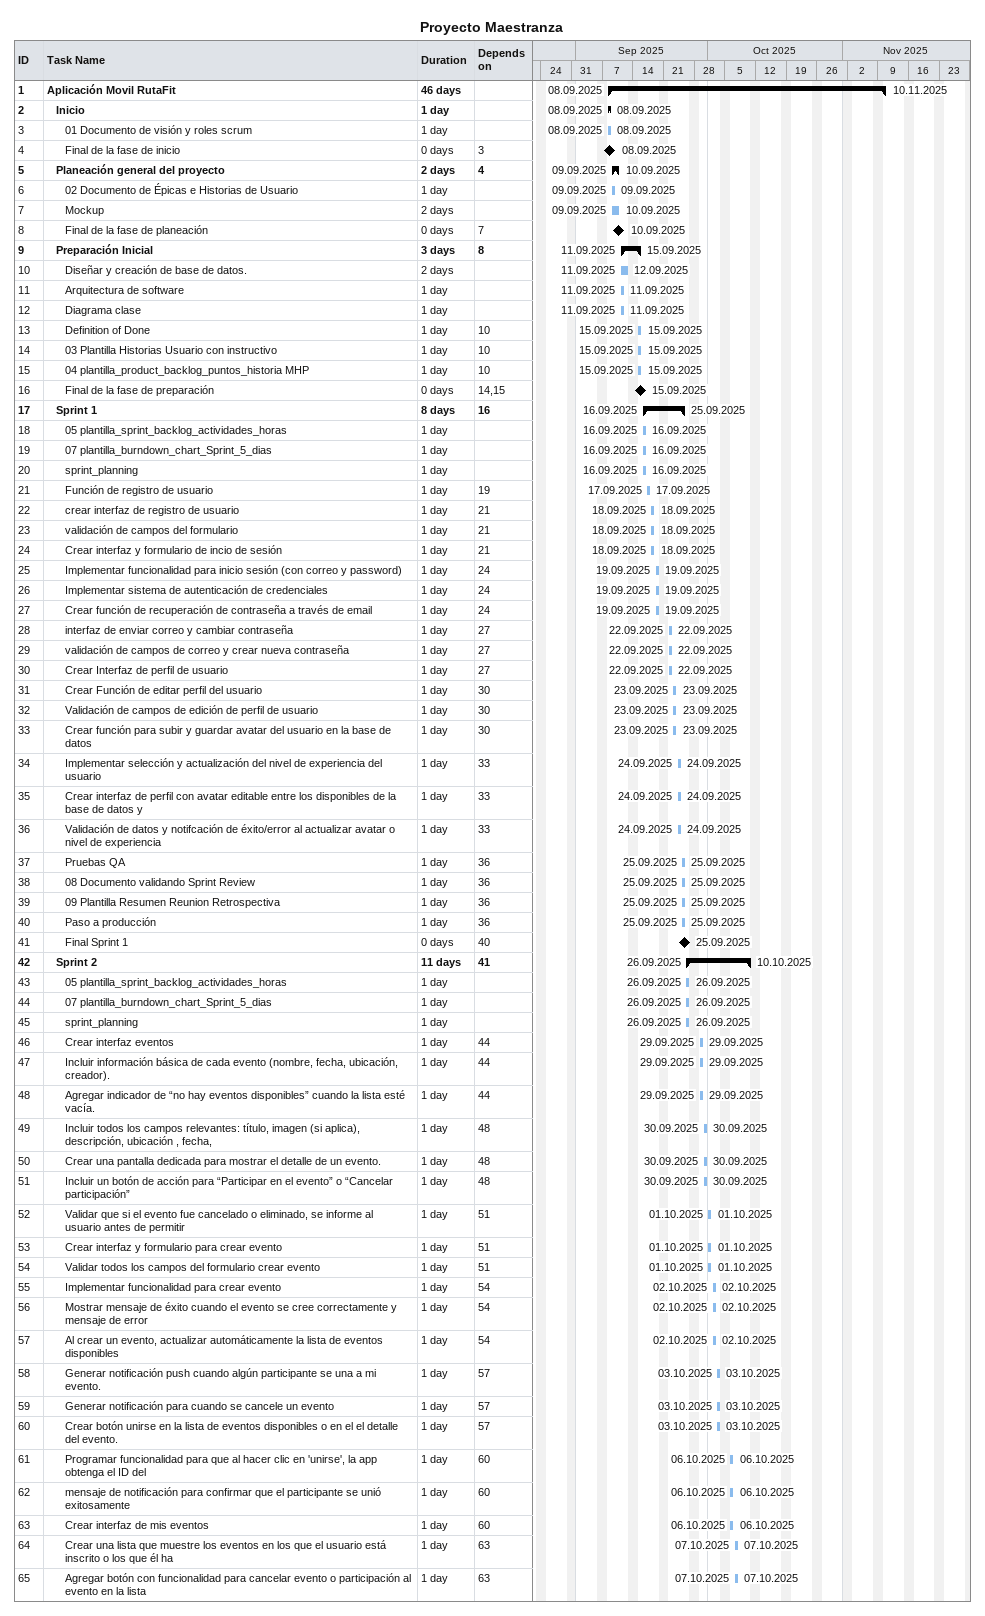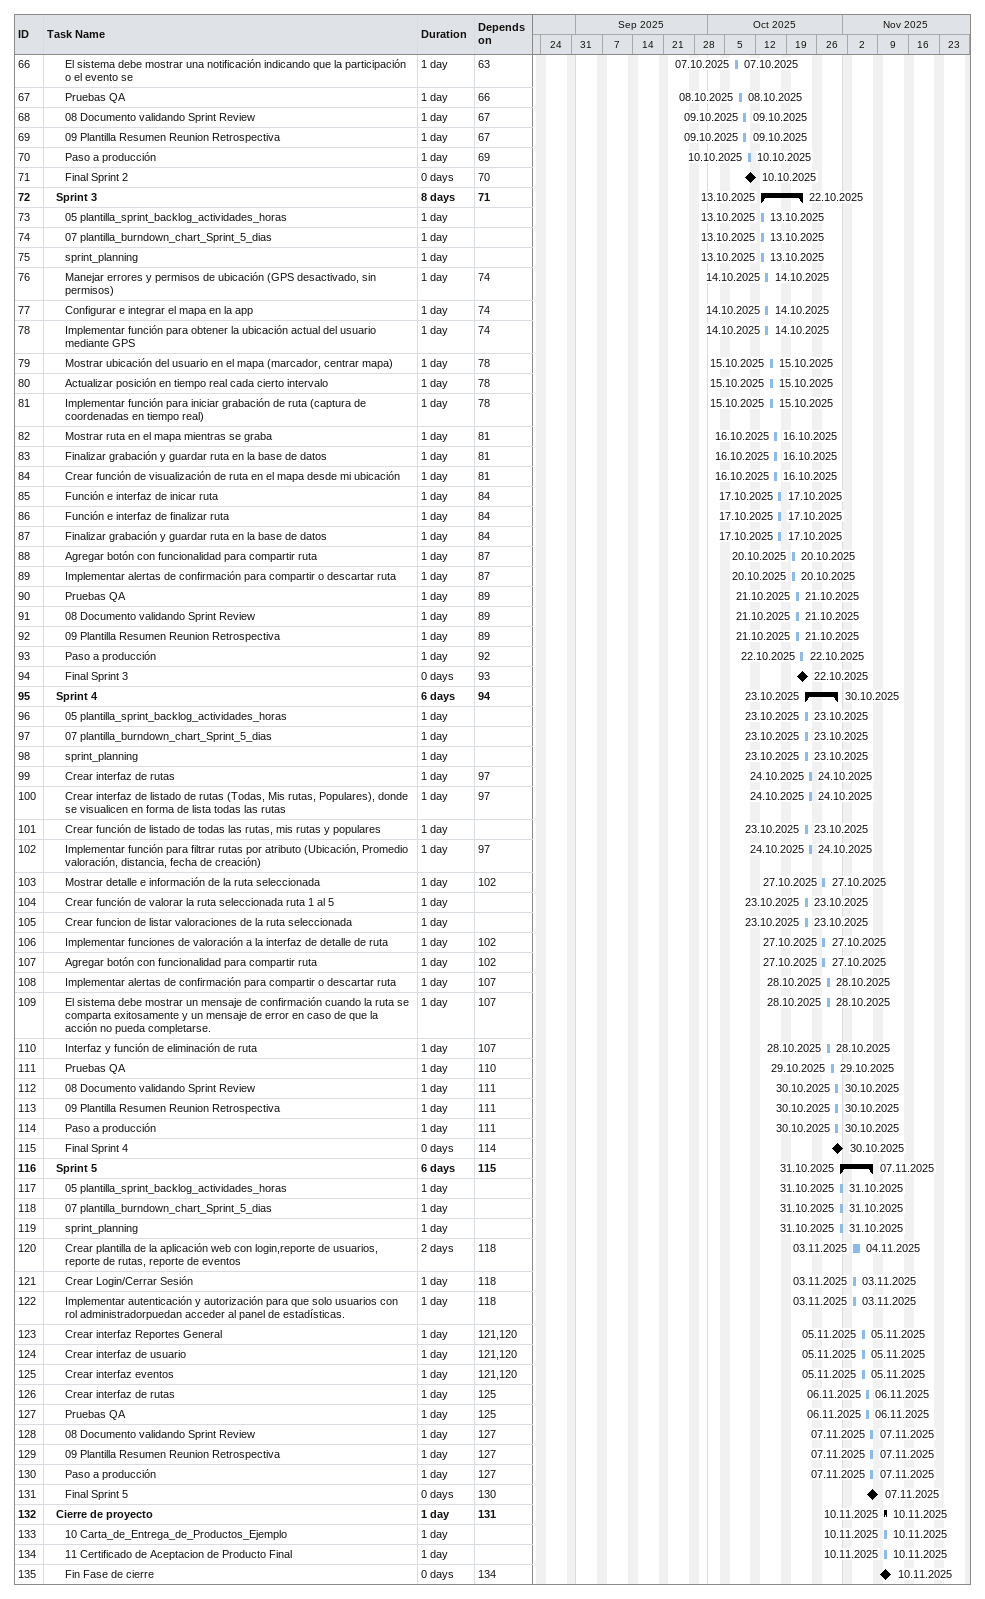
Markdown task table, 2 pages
Proyecto Maestranza

| ID | Level | Task | Duration | Start | Finish | Predecessors |
|---|---|---|---|---|---|---|
| 1 | 1 | **Aplicación Movil RutaFit** | 46d | 2025-09-08 | 2025-11-10 |  |
| 2 | 2 | **Inicio** | 1d | 2025-09-08 | 2025-09-08 |  |
| 3 | 3 | 01 Documento de visión y roles scrum | 1d | 2025-09-08 | 2025-09-08 |  |
| 4 | 3 | Final de la fase de inicio | 0d | 2025-09-08 | 2025-09-08 | 3 |
| 5 | 2 | **Planeación general del proyecto** | 2d | 2025-09-09 | 2025-09-10 | 4 |
| 6 | 3 | 02 Documento de Épicas e Historias de Usuario | 1d | 2025-09-09 | 2025-09-09 |  |
| 7 | 3 | Mockup | 2d | 2025-09-09 | 2025-09-10 |  |
| 8 | 3 | Final de la fase de planeación | 0d | 2025-09-10 | 2025-09-10 | 7 |
| 9 | 2 | **Preparación Inicial** | 3d | 2025-09-11 | 2025-09-15 | 8 |
| 10 | 3 | Diseñar y creación de base de datos. | 2d | 2025-09-11 | 2025-09-12 |  |
| 11 | 3 | Arquitectura de software | 1d | 2025-09-11 | 2025-09-11 |  |
| 12 | 3 | Diagrama clase | 1d | 2025-09-11 | 2025-09-11 |  |
| 13 | 3 | Definition of Done | 1d | 2025-09-15 | 2025-09-15 | 10 |
| 14 | 3 | 03 Plantilla Historias Usuario con instructivo | 1d | 2025-09-15 | 2025-09-15 | 10 |
| 15 | 3 | 04 plantilla_product_backlog_puntos_historia MHP | 1d | 2025-09-15 | 2025-09-15 | 10 |
| 16 | 3 | Final de la fase de preparación | 0d | 2025-09-15 | 2025-09-15 | 14, 15 |
| 17 | 2 | **Sprint 1** | 8d | 2025-09-16 | 2025-09-25 | 16 |
| 18 | 3 | 05 plantilla_sprint_backlog_actividades_horas | 1d | 2025-09-16 | 2025-09-16 |  |
| 19 | 3 | 07 plantilla_burndown_chart_Sprint_5_dias | 1d | 2025-09-16 | 2025-09-16 |  |
| 20 | 3 | sprint_planning | 1d | 2025-09-16 | 2025-09-16 |  |
| 21 | 3 | Función de registro de usuario | 1d | 2025-09-17 | 2025-09-17 | 19 |
| 22 | 3 | crear interfaz de registro de usuario | 1d | 2025-09-18 | 2025-09-18 | 21 |
| 23 | 3 | validación de campos del formulario | 1d | 2025-09-18 | 2025-09-18 | 21 |
| 24 | 3 | Crear interfaz y formulario de incio de sesión | 1d | 2025-09-18 | 2025-09-18 | 21 |
| 25 | 3 | Implementar funcionalidad para inicio sesión (con correo y password) | 1d | 2025-09-19 | 2025-09-19 | 24 |
| 26 | 3 | Implementar sistema de autenticación de credenciales | 1d | 2025-09-19 | 2025-09-19 | 24 |
| 27 | 3 | Crear función de recuperación de contraseña a través de email | 1d | 2025-09-19 | 2025-09-19 | 24 |
| 28 | 3 | interfaz de enviar correo y cambiar contraseña | 1d | 2025-09-22 | 2025-09-22 | 27 |
| 29 | 3 | validación de campos de correo y crear nueva contraseña | 1d | 2025-09-22 | 2025-09-22 | 27 |
| 30 | 3 | Crear Interfaz de perfil de usuario | 1d | 2025-09-22 | 2025-09-22 | 27 |
| 31 | 3 | Crear Función de editar perfil del usuario | 1d | 2025-09-23 | 2025-09-23 | 30 |
| 32 | 3 | Validación de campos de edición de perfil de usuario | 1d | 2025-09-23 | 2025-09-23 | 30 |
| 33 | 3 | Crear función para subir y guardar avatar del usuario en la base de datos | 1d | 2025-09-23 | 2025-09-23 | 30 |
| 34 | 3 | Implementar selección y actualización del nivel de experiencia del usuario | 1d | 2025-09-24 | 2025-09-24 | 33 |
| 35 | 3 | Crear interfaz de perfil con avatar editable entre los disponibles de la base de datos y | 1d | 2025-09-24 | 2025-09-24 | 33 |
| 36 | 3 | Validación de datos y notifcación de éxito/error al actualizar avatar o nivel de experiencia | 1d | 2025-09-24 | 2025-09-24 | 33 |
| 37 | 3 | Pruebas QA | 1d | 2025-09-25 | 2025-09-25 | 36 |
| 38 | 3 | 08 Documento validando Sprint Review | 1d | 2025-09-25 | 2025-09-25 | 36 |
| 39 | 3 | 09 Plantilla Resumen Reunion Retrospectiva | 1d | 2025-09-25 | 2025-09-25 | 36 |
| 40 | 3 | Paso a producción | 1d | 2025-09-25 | 2025-09-25 | 36 |
| 41 | 3 | Final Sprint 1 | 0d | 2025-09-25 | 2025-09-25 | 40 |
| 42 | 2 | **Sprint 2** | 11d | 2025-09-26 | 2025-10-10 | 41 |
| 43 | 3 | 05 plantilla_sprint_backlog_actividades_horas | 1d | 2025-09-26 | 2025-09-26 |  |
| 44 | 3 | 07 plantilla_burndown_chart_Sprint_5_dias | 1d | 2025-09-26 | 2025-09-26 |  |
| 45 | 3 | sprint_planning | 1d | 2025-09-26 | 2025-09-26 |  |
| 46 | 3 | Crear interfaz eventos | 1d | 2025-09-29 | 2025-09-29 | 44 |
| 47 | 3 | Incluir información básica de cada evento (nombre, fecha, ubicación, creador). | 1d | 2025-09-29 | 2025-09-29 | 44 |
| 48 | 3 | Agregar indicador de “no hay eventos disponibles” cuando la lista esté vacía. | 1d | 2025-09-29 | 2025-09-29 | 44 |
| 49 | 3 | Incluir todos los campos relevantes: título, imagen (si aplica), descripción, ubicación , fecha, | 1d | 2025-09-30 | 2025-09-30 | 48 |
| 50 | 3 | Crear una pantalla dedicada para mostrar el detalle de un evento. | 1d | 2025-09-30 | 2025-09-30 | 48 |
| 51 | 3 | Incluir un botón de acción para “Participar en el evento” o “Cancelar participación” | 1d | 2025-09-30 | 2025-09-30 | 48 |
| 52 | 3 | Validar que si el evento fue cancelado o eliminado, se informe al usuario antes de permitir | 1d | 2025-10-01 | 2025-10-01 | 51 |
| 53 | 3 | Crear interfaz y formulario para crear evento | 1d | 2025-10-01 | 2025-10-01 | 51 |
| 54 | 3 | Validar todos los campos del formulario crear evento | 1d | 2025-10-01 | 2025-10-01 | 51 |
| 55 | 3 | Implementar funcionalidad para crear evento | 1d | 2025-10-02 | 2025-10-02 | 54 |
| 56 | 3 | Mostrar mensaje de éxito cuando el evento se cree correctamente y mensaje de error | 1d | 2025-10-02 | 2025-10-02 | 54 |
| 57 | 3 | Al crear un evento, actualizar automáticamente la lista de eventos disponibles | 1d | 2025-10-02 | 2025-10-02 | 54 |
| 58 | 3 | Generar notificación push cuando algún participante se una a mi evento. | 1d | 2025-10-03 | 2025-10-03 | 57 |
| 59 | 3 | Generar notificación para cuando se cancele un evento | 1d | 2025-10-03 | 2025-10-03 | 57 |
| 60 | 3 | Crear botón unirse en la lista de eventos disponibles o en el el detalle del evento. | 1d | 2025-10-03 | 2025-10-03 | 57 |
| 61 | 3 | Programar funcionalidad para que al hacer clic en 'unirse', la app obtenga el ID del | 1d | 2025-10-06 | 2025-10-06 | 60 |
| 62 | 3 | mensaje de notificación para confirmar que el participante se unió exitosamente | 1d | 2025-10-06 | 2025-10-06 | 60 |
| 63 | 3 | Crear interfaz de mis eventos | 1d | 2025-10-06 | 2025-10-06 | 60 |
| 64 | 3 | Crear una lista que muestre los eventos en los que el usuario está inscrito o los que él ha | 1d | 2025-10-07 | 2025-10-07 | 63 |
| 65 | 3 | Agregar botón con funcionalidad para cancelar evento o participación al evento en la lista | 1d | 2025-10-07 | 2025-10-07 | 63 |
| 66 | 3 | El sistema debe mostrar una notificación indicando que la participación o el evento se | 1d | 2025-10-07 | 2025-10-07 | 63 |
| 67 | 3 | Pruebas QA | 1d | 2025-10-08 | 2025-10-08 | 66 |
| 68 | 3 | 08 Documento validando Sprint Review | 1d | 2025-10-09 | 2025-10-09 | 67 |
| 69 | 3 | 09 Plantilla Resumen Reunion Retrospectiva | 1d | 2025-10-09 | 2025-10-09 | 67 |
| 70 | 3 | Paso a producción | 1d | 2025-10-10 | 2025-10-10 | 69 |
| 71 | 3 | Final Sprint 2 | 0d | 2025-10-10 | 2025-10-10 | 70 |
| 72 | 2 | **Sprint 3** | 8d | 2025-10-13 | 2025-10-22 | 71 |
| 73 | 3 | 05 plantilla_sprint_backlog_actividades_horas | 1d | 2025-10-13 | 2025-10-13 |  |
| 74 | 3 | 07 plantilla_burndown_chart_Sprint_5_dias | 1d | 2025-10-13 | 2025-10-13 |  |
| 75 | 3 | sprint_planning | 1d | 2025-10-13 | 2025-10-13 |  |
| 76 | 3 | Manejar errores y permisos de ubicación (GPS desactivado, sin permisos) | 1d | 2025-10-14 | 2025-10-14 | 74 |
| 77 | 3 | Configurar e integrar el mapa en la app | 1d | 2025-10-14 | 2025-10-14 | 74 |
| 78 | 3 | Implementar función para obtener la ubicación actual del usuario mediante GPS | 1d | 2025-10-14 | 2025-10-14 | 74 |
| 79 | 3 | Mostrar ubicación del usuario en el mapa (marcador, centrar mapa) | 1d | 2025-10-15 | 2025-10-15 | 78 |
| 80 | 3 | Actualizar posición en tiempo real cada cierto intervalo | 1d | 2025-10-15 | 2025-10-15 | 78 |
| 81 | 3 | Implementar función para iniciar grabación de ruta (captura de coordenadas en tiempo real) | 1d | 2025-10-15 | 2025-10-15 | 78 |
| 82 | 3 | Mostrar ruta en el mapa mientras se graba | 1d | 2025-10-16 | 2025-10-16 | 81 |
| 83 | 3 | Finalizar grabación y guardar ruta en la base de datos | 1d | 2025-10-16 | 2025-10-16 | 81 |
| 84 | 3 | Crear función de visualización de ruta en el mapa desde mi ubicación | 1d | 2025-10-16 | 2025-10-16 | 81 |
| 85 | 3 | Función e interfaz de inicar ruta | 1d | 2025-10-17 | 2025-10-17 | 84 |
| 86 | 3 | Función e interfaz de finalizar ruta | 1d | 2025-10-17 | 2025-10-17 | 84 |
| 87 | 3 | Finalizar grabación y guardar ruta en la base de datos | 1d | 2025-10-17 | 2025-10-17 | 84 |
| 88 | 3 | Agregar botón con funcionalidad para compartir ruta | 1d | 2025-10-20 | 2025-10-20 | 87 |
| 89 | 3 | Implementar alertas de confirmación para compartir o descartar ruta | 1d | 2025-10-20 | 2025-10-20 | 87 |
| 90 | 3 | Pruebas QA | 1d | 2025-10-21 | 2025-10-21 | 89 |
| 91 | 3 | 08 Documento validando Sprint Review | 1d | 2025-10-21 | 2025-10-21 | 89 |
| 92 | 3 | 09 Plantilla Resumen Reunion Retrospectiva | 1d | 2025-10-21 | 2025-10-21 | 89 |
| 93 | 3 | Paso a producción | 1d | 2025-10-22 | 2025-10-22 | 92 |
| 94 | 3 | Final Sprint 3 | 0d | 2025-10-22 | 2025-10-22 | 93 |
| 95 | 2 | **Sprint 4** | 6d | 2025-10-23 | 2025-10-30 | 94 |
| 96 | 3 | 05 plantilla_sprint_backlog_actividades_horas | 1d | 2025-10-23 | 2025-10-23 |  |
| 97 | 3 | 07 plantilla_burndown_chart_Sprint_5_dias | 1d | 2025-10-23 | 2025-10-23 |  |
| 98 | 3 | sprint_planning | 1d | 2025-10-23 | 2025-10-23 |  |
| 99 | 3 | Crear interfaz de rutas | 1d | 2025-10-24 | 2025-10-24 | 97 |
| 100 | 3 | Crear interfaz de listado de rutas (Todas, Mis rutas, Populares), donde se visualicen en forma de lista todas las rutas | 1d | 2025-10-24 | 2025-10-24 | 97 |
| 101 | 3 | Crear función de listado de todas las rutas, mis rutas y populares | 1d | 2025-10-23 | 2025-10-23 |  |
| 102 | 3 | Implementar función para filtrar rutas por atributo (Ubicación, Promedio valoración, distancia, fecha de creación) | 1d | 2025-10-24 | 2025-10-24 | 97 |
| 103 | 3 | Mostrar detalle e información de la ruta seleccionada | 1d | 2025-10-27 | 2025-10-27 | 102 |
| 104 | 3 | Crear función de valorar la ruta seleccionada ruta 1 al 5 | 1d | 2025-10-23 | 2025-10-23 |  |
| 105 | 3 | Crear funcion de listar valoraciones de la ruta seleccionada | 1d | 2025-10-23 | 2025-10-23 |  |
| 106 | 3 | Implementar funciones de valoración a la interfaz de detalle de ruta | 1d | 2025-10-27 | 2025-10-27 | 102 |
| 107 | 3 | Agregar botón con funcionalidad para compartir ruta | 1d | 2025-10-27 | 2025-10-27 | 102 |
| 108 | 3 | Implementar alertas de confirmación para compartir o descartar ruta | 1d | 2025-10-28 | 2025-10-28 | 107 |
| 109 | 3 | El sistema debe mostrar un mensaje de confirmación cuando la ruta se comparta exitosamente y un mensaje de error en caso de que la acción no pueda completarse. | 1d | 2025-10-28 | 2025-10-28 | 107 |
| 110 | 3 | Interfaz y función de eliminación de ruta | 1d | 2025-10-28 | 2025-10-28 | 107 |
| 111 | 3 | Pruebas QA | 1d | 2025-10-29 | 2025-10-29 | 110 |
| 112 | 3 | 08 Documento validando Sprint Review | 1d | 2025-10-30 | 2025-10-30 | 111 |
| 113 | 3 | 09 Plantilla Resumen Reunion Retrospectiva | 1d | 2025-10-30 | 2025-10-30 | 111 |
| 114 | 3 | Paso a producción | 1d | 2025-10-30 | 2025-10-30 | 111 |
| 115 | 3 | Final Sprint 4 | 0d | 2025-10-30 | 2025-10-30 | 114 |
| 116 | 2 | **Sprint 5** | 6d | 2025-10-31 | 2025-11-07 | 115 |
| 117 | 3 | 05 plantilla_sprint_backlog_actividades_horas | 1d | 2025-10-31 | 2025-10-31 |  |
| 118 | 3 | 07 plantilla_burndown_chart_Sprint_5_dias | 1d | 2025-10-31 | 2025-10-31 |  |
| 119 | 3 | sprint_planning | 1d | 2025-10-31 | 2025-10-31 |  |
| 120 | 3 | Crear plantilla de la aplicación web con login,reporte de usuarios, reporte de rutas, reporte de eventos | 2d | 2025-11-03 | 2025-11-04 | 118 |
| 121 | 3 | Crear Login/Cerrar Sesión | 1d | 2025-11-03 | 2025-11-03 | 118 |
| 122 | 3 | Implementar autenticación y autorización para que solo usuarios con rol administradorpuedan acceder al panel de estadísticas. | 1d | 2025-11-03 | 2025-11-03 | 118 |
| 123 | 3 | Crear interfaz Reportes General | 1d | 2025-11-05 | 2025-11-05 | 121, 120 |
| 124 | 3 | Crear interfaz de usuario | 1d | 2025-11-05 | 2025-11-05 | 121, 120 |
| 125 | 3 | Crear interfaz eventos | 1d | 2025-11-05 | 2025-11-05 | 121, 120 |
| 126 | 3 | Crear interfaz de rutas | 1d | 2025-11-06 | 2025-11-06 | 125 |
| 127 | 3 | Pruebas QA | 1d | 2025-11-06 | 2025-11-06 | 125 |
| 128 | 3 | 08 Documento validando Sprint Review | 1d | 2025-11-07 | 2025-11-07 | 127 |
| 129 | 3 | 09 Plantilla Resumen Reunion Retrospectiva | 1d | 2025-11-07 | 2025-11-07 | 127 |
| 130 | 3 | Paso a producción | 1d | 2025-11-07 | 2025-11-07 | 127 |
| 131 | 3 | Final Sprint 5 | 0d | 2025-11-07 | 2025-11-07 | 130 |
| 132 | 2 | **Cierre de proyecto** | 1d | 2025-11-10 | 2025-11-10 | 131 |
| 133 | 3 | 10 Carta_de_Entrega_de_Productos_Ejemplo | 1d | 2025-11-10 | 2025-11-10 |  |
| 134 | 3 | 11 Certificado de Aceptacion de Producto Final | 1d | 2025-11-10 | 2025-11-10 |  |
| 135 | 3 | Fin Fase de cierre | 0d | 2025-11-10 | 2025-11-10 | 134 |
